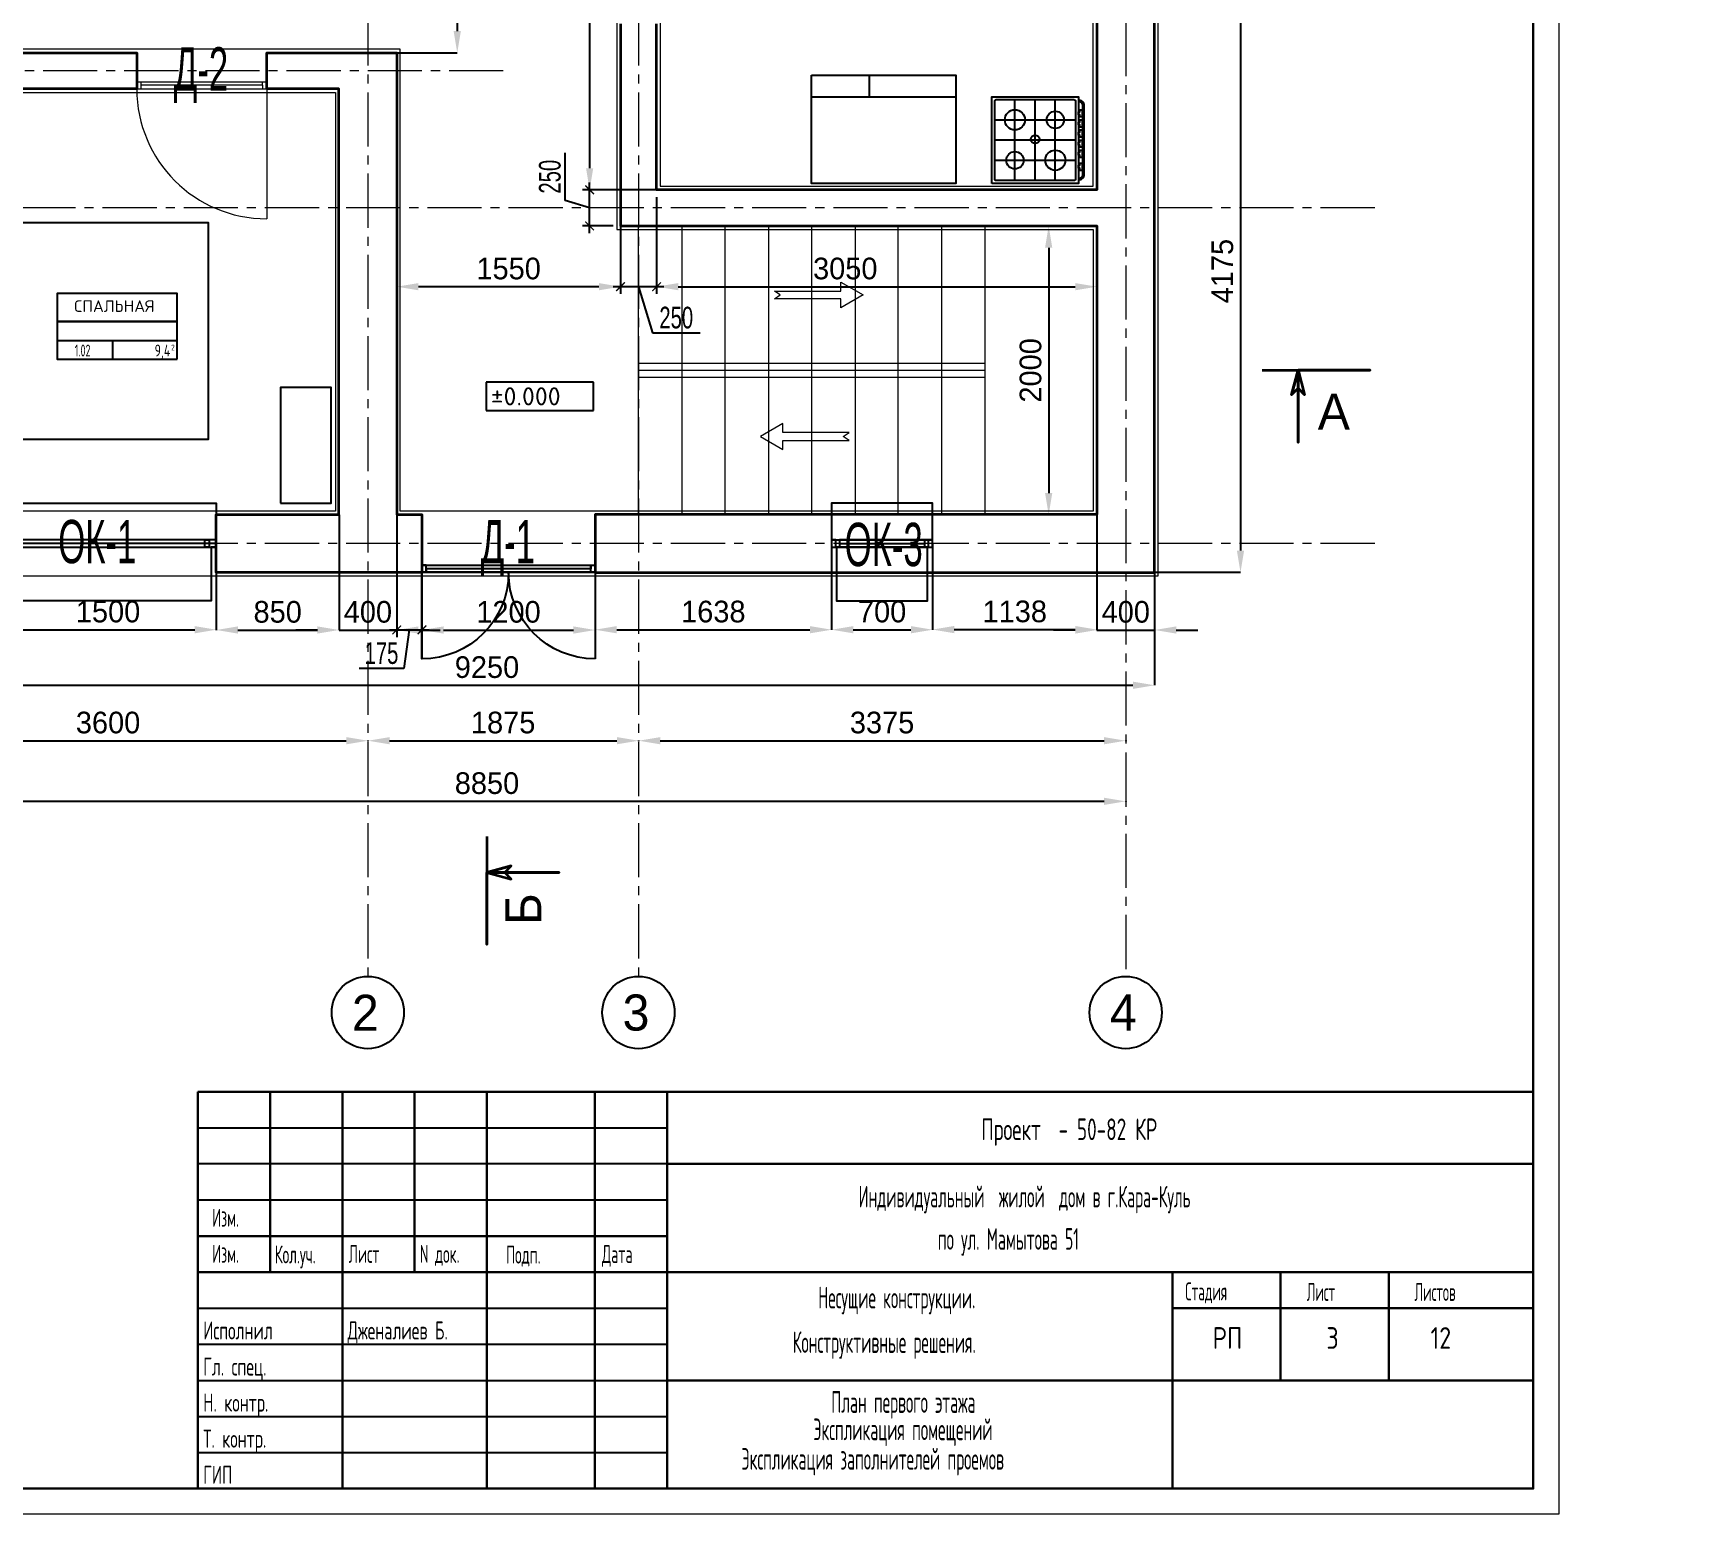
# Model space of a CAD drawing. Header units: millimetres. Extents: x 306212 to 393045, y -154783 to -111932.
# Drawn here: x 352863 to 364267, y -132283 to -122020 of the extents above; entities that cross this region are included whole.
import ezdxf
from ezdxf.enums import TextEntityAlignment as Align

# ---------------------------------------------------------------- set-up
doc = ezdxf.new("R2010")
doc.units = ezdxf.units.MM
doc.linetypes.add('CENTER2', pattern=[1.125, 0.75, -0.125, 0.125, -0.125])
for name, color, linetype in [('0 duvar', 2, 'Continuous'), ('AHSAP KAPI', 152, 'Continuous'), ('AKS', 252, 'CENTER2'), ('ANTET', 7, 'Continuous'), ('DENIZLIK', 174, 'Continuous'), ('room_no', 7, 'Continuous'), ('tefris', 8, 'Continuous')]:
    doc.layers.add(name, color=color, linetype=linetype)
for name, color, linetype, lineweight in [('ahsap', 222, 'Continuous', 13), ('OLCU', 7, 'Continuous', 13), ('Pencere No', 7, 'Continuous', 13)]:
    doc.layers.add(name, color=color, linetype=linetype, lineweight=lineweight)
doc.styles.add('1', font='ARIALN.TTF', dxfattribs={"width": 0.7})
doc.styles.add('CYRILLIC', font='cyriltlc.shx')
doc.styles.add('GOST 2.304', font='CS_Gost2304.shx')
doc.styles.add('ROMANS', font='romans', dxfattribs={"width": 0.75})
doc.styles.add('SPDS', font='SPDS.shx')
doc.styles.add('TR', font='tsimplex.shx', dxfattribs={"width": 0.7})
doc.styles.add('YAZI', font='romans.shx')
doc.dimstyles.new('ISO-25', dxfattribs={"dimtxt": 100, "dimasz": 2.5, "dimexe": 1.25, "dimexo": 0.625, "dimtad": 1, "dimdec": 0, "dimtxsty": 'Standard', "dimcen": 2.5, "dimadec": 0, "dimazin": 0, "dimtfac": 1, "dimtdec": 0, "dimtmove": 0, "dimatfit": 3, "dimfxl": 0, "dimarcsym": 0})
doc.dimstyles.get("Standard").update_dxf_attribs({"dimtxt": 125, "dimasz": 60, "dimexe": 50, "dimexo": 50, "dimgap": 30, "dimtad": 1, "dimdec": 0, "dimzin": 0, "dimdsep": 46, "dimtxsty": 'TR', "dimblk": 'ARCHTICK', "dimcen": 90, "dimdle": 50, "dimclrt": 256, "dimadec": 0, "dimazin": 0, "dimtfac": 1, "dimtdec": 0, "dimtofl": 0, "dimtmove": 1, "dimatfit": 3, "dimldrblk": 'ARCHTICK', "dimfxl": 0, "dimtolj": 1, "dimtzin": 0, "dimarcsym": 0})

# ---------------------------------------------------------------- blocks, each defined once
blk = doc.blocks.new('*D500')
at = {"layer": 'ahsap', "color": 0, "lineweight": -2}
for p, q in [((351584, -126922), (351584, -126926)), ((351734, -126924), (355034, -126924)), ((355184, -126922), (355184, -126926))]:
    blk.add_line(p, q, dxfattribs=at)
at = {"layer": 'ahsap', "color": 0}
for points in [[(351734, -126899), (351734, -126949), (351584, -126924)], [(355034, -126899), (355034, -126949), (355184, -126924)]]:
    blk.add_solid(points, dxfattribs=at)
at = {"layer": 'DEFPOINTS', "color": 0}
for p in [(351584, -125782), (355184, -125782), (355184, -126924)]:
    blk.add_point(p, dxfattribs=at)
at = {"layer": 'ahsap', "color": 0, "insert": (353384, -126799), "char_height": 150, "attachment_point": 5}
blk.add_mtext('3600', dxfattribs=at)
blk = doc.blocks.new('*D501')
at = {"layer": 'ahsap', "color": 0, "lineweight": -2}
for p, q in [((355184, -126922), (355184, -126926)), ((355334, -126924), (356909, -126924)), ((357059, -126922), (357059, -126926))]:
    blk.add_line(p, q, dxfattribs=at)
at = {"layer": 'ahsap', "color": 0}
for points in [[(355334, -126899), (355334, -126949), (355184, -126924)], [(356909, -126899), (356909, -126949), (357059, -126924)]]:
    blk.add_solid(points, dxfattribs=at)
at = {"layer": 'DEFPOINTS', "color": 0}
for p in [(355184, -125782), (357059, -125782), (357059, -126924)]:
    blk.add_point(p, dxfattribs=at)
at = {"layer": 'ahsap', "color": 0, "insert": (356121, -126799), "char_height": 150, "attachment_point": 5}
blk.add_mtext('1875', dxfattribs=at)
blk = doc.blocks.new('*D502')
at = {"layer": 'ahsap', "color": 0, "lineweight": -2}
for p, q in [((357059, -126922), (357059, -126926)), ((357209, -126924), (360284, -126924)), ((360434, -126922), (360434, -126926))]:
    blk.add_line(p, q, dxfattribs=at)
at = {"layer": 'ahsap', "color": 0}
for points in [[(357209, -126899), (357209, -126949), (357059, -126924)], [(360284, -126899), (360284, -126949), (360434, -126924)]]:
    blk.add_solid(points, dxfattribs=at)
at = {"layer": 'DEFPOINTS', "color": 0}
for p in [(357059, -125782), (360434, -125782), (360434, -126924)]:
    blk.add_point(p, dxfattribs=at)
at = {"layer": 'ahsap', "color": 0, "insert": (358746, -126799), "char_height": 150, "attachment_point": 5}
blk.add_mtext('3375', dxfattribs=at)
blk = doc.blocks.new('*D503')
at = {"layer": 'ahsap', "color": 0, "lineweight": -2}
for p, q in [((355384, -120857), (355803, -120857)), ((355803, -121007), (355803, -122007)), ((355384, -122157), (355803, -122157))]:
    blk.add_line(p, q, dxfattribs=at)
at = {"layer": 'ahsap', "color": 0}
for points in [[(355778, -121007), (355828, -121007), (355803, -120857)], [(355778, -122007), (355828, -122007), (355803, -122157)]]:
    blk.add_solid(points, dxfattribs=at)
at = {"layer": 'DEFPOINTS', "color": 0}
for p in [(355384, -120857), (355384, -122157), (355803, -122157)]:
    blk.add_point(p, dxfattribs=at)
at = {"layer": 'ahsap', "color": 0, "insert": (355678, -121507), "char_height": 150, "attachment_point": 5, "rotation": 90}
blk.add_mtext('1300', dxfattribs=at)
blk = doc.blocks.new('*D520')
at = {"layer": 'ahsap', "color": 0, "lineweight": -2}
for p, q in [((354984, -125358), (354984, -126157)), ((355384, -125358), (355384, -126157)), ((354834, -126157), (354684, -126157)), ((354984, -126157), (355384, -126157)), ((355534, -126157), (355684, -126157))]:
    blk.add_line(p, q, dxfattribs=at)
at = {"layer": 'ahsap', "color": 0}
for points in [[(354834, -126132), (354834, -126182), (354984, -126157)], [(355534, -126132), (355534, -126182), (355384, -126157)]]:
    blk.add_solid(points, dxfattribs=at)
at = {"layer": 'DEFPOINTS', "color": 0}
for p in [(354984, -125357), (355384, -125357), (355384, -126157)]:
    blk.add_point(p, dxfattribs=at)
at = {"layer": 'ahsap', "color": 0, "insert": (355184, -126032), "char_height": 150, "attachment_point": 5}
blk.add_mtext('400', dxfattribs=at)
blk = doc.blocks.new('_ArchTick')
at = {"color": 0, "linetype": 'ByBlock', "const_width": 0.15}
blk.add_lwpolyline([(-0.5, -0.5), (0.5, 0.5)], dxfattribs=at)
blk = doc.blocks.new('*D521')
at = {"layer": 'DEFPOINTS', "color": 0}
for p in [(355384, -125357), (355558, -125357), (355558, -126156)]:
    blk.add_point(p, dxfattribs=at)
at = {"layer": 'OLCU', "color": 0, "lineweight": -2}
for p, q in [((355384, -125407), (355384, -126206)), ((355558, -125407), (355558, -126206)), ((355334, -126156), (355608, -126156)), ((355471, -126156), (355433, -126423)), ((355433, -126423), (355123, -126423))]:
    blk.add_line(p, q, dxfattribs=at)
at = {"layer": 'OLCU', "color": 0, "lineweight": -2, "xscale": 60, "yscale": 60, "zscale": 60, "rotation": 180}
blk.add_blockref('_ArchTick', (355384, -126156), dxfattribs=at)
at = {"layer": 'OLCU', "color": 0, "lineweight": -2, "xscale": 60, "yscale": 60, "zscale": 60}
blk.add_blockref('_ArchTick', (355558, -126156), dxfattribs=at)
at = {"layer": 'OLCU', "insert": (355278, -126318), "char_height": 150, "attachment_point": 5, "style": 'TR'}
blk.add_mtext('\\A1;175', dxfattribs=at)
blk = doc.blocks.new('*D522')
at = {"layer": 'ahsap', "color": 0, "lineweight": -2}
for p, q in [((360234, -125358), (360234, -126158)), ((360634, -125758), (360634, -126158)), ((360084, -126157), (359934, -126157)), ((360234, -126157), (360634, -126157)), ((360784, -126157), (360934, -126157))]:
    blk.add_line(p, q, dxfattribs=at)
at = {"layer": 'ahsap', "color": 0}
for points in [[(360084, -126132), (360084, -126182), (360234, -126157)], [(360784, -126132), (360784, -126182), (360634, -126157)]]:
    blk.add_solid(points, dxfattribs=at)
at = {"layer": 'DEFPOINTS', "color": 0}
for p in [(360234, -125357), (360634, -125757), (360634, -126157)]:
    blk.add_point(p, dxfattribs=at)
at = {"layer": 'ahsap', "color": 0, "insert": (360434, -126032), "char_height": 150, "attachment_point": 5}
blk.add_mtext('400', dxfattribs=at)
blk = doc.blocks.new('*D497')
at = {"layer": 'ahsap', "color": 0, "lineweight": -2}
for p, q in [((351384, -125759), (351384, -126540)), ((360634, -125758), (360634, -126540)), ((351534, -126540), (360484, -126540))]:
    blk.add_line(p, q, dxfattribs=at)
at = {"layer": 'ahsap', "color": 0}
for points in [[(351534, -126515), (351534, -126565), (351384, -126540)], [(360484, -126515), (360484, -126565), (360634, -126540)]]:
    blk.add_solid(points, dxfattribs=at)
at = {"layer": 'DEFPOINTS', "color": 0}
for p in [(351384, -125758), (360634, -125757), (360634, -126540)]:
    blk.add_point(p, dxfattribs=at)
at = {"layer": 'ahsap', "color": 0, "insert": (356009, -126415), "char_height": 150, "attachment_point": 5}
blk.add_mtext('9250', dxfattribs=at)
blk = doc.blocks.new('*D523')
at = {"layer": 'ahsap', "color": 0, "lineweight": -2}
for p, q in [((355384, -123383), (355384, -123778)), ((356934, -123358), (356934, -123778)), ((356784, -123778), (355534, -123778))]:
    blk.add_line(p, q, dxfattribs=at)
at = {"layer": 'ahsap', "color": 0}
for points in [[(355534, -123753), (355534, -123803), (355384, -123778)], [(356784, -123753), (356784, -123803), (356934, -123778)]]:
    blk.add_solid(points, dxfattribs=at)
at = {"layer": 'DEFPOINTS', "color": 0}
for p in [(355384, -123382), (356934, -123357), (355384, -123778)]:
    blk.add_point(p, dxfattribs=at)
at = {"layer": 'ahsap', "color": 0, "insert": (356159, -123653), "char_height": 150, "attachment_point": 5}
blk.add_mtext('1550', dxfattribs=at)
blk = doc.blocks.new('*D524')
at = {"layer": 'ahsap', "color": 0, "lineweight": -2}
for p, q in [((357184, -123383), (357184, -123778)), ((360234, -123358), (360234, -123778)), ((357334, -123778), (360084, -123778))]:
    blk.add_line(p, q, dxfattribs=at)
at = {"layer": 'ahsap', "color": 0}
for points in [[(357334, -123753), (357334, -123803), (357184, -123778)], [(360084, -123753), (360084, -123803), (360234, -123778)]]:
    blk.add_solid(points, dxfattribs=at)
at = {"layer": 'DEFPOINTS', "color": 0}
for p in [(357184, -123382), (360234, -123357), (360234, -123778)]:
    blk.add_point(p, dxfattribs=at)
at = {"layer": 'ahsap', "color": 0, "insert": (358491, -123653), "char_height": 150, "attachment_point": 5}
blk.add_mtext('3050', dxfattribs=at)
blk = doc.blocks.new('*D527')
at = {"layer": 'DEFPOINTS', "color": 0}
for p in [(357184, -123107), (356934, -123358), (356934, -123778)]:
    blk.add_point(p, dxfattribs=at)
at = {"layer": 'OLCU', "color": 0, "lineweight": -2}
for p, q in [((357184, -123157), (357184, -123828)), ((356934, -123408), (356934, -123828)), ((357234, -123778), (356884, -123778)), ((357059, -123778), (357155, -124098)), ((357155, -124098), (357485, -124098))]:
    blk.add_line(p, q, dxfattribs=at)
at = {"layer": 'OLCU', "color": 0, "lineweight": -2, "xscale": 60, "yscale": 60, "zscale": 60, "rotation": 180}
blk.add_blockref('_ArchTick', (356934, -123778), dxfattribs=at)
at = {"layer": 'OLCU', "color": 0, "lineweight": -2, "xscale": 60, "yscale": 60, "zscale": 60}
blk.add_blockref('_ArchTick', (357184, -123778), dxfattribs=at)
at = {"layer": 'OLCU', "insert": (357320, -123993), "char_height": 150, "attachment_point": 5, "style": 'TR'}
blk.add_mtext('\\A1;250', dxfattribs=at)
blk = doc.blocks.new('*D499')
at = {"layer": 'ahsap', "color": 0, "lineweight": -2}
for p, q in [((351584, -127342), (351584, -127346)), ((351734, -127344), (360284, -127344)), ((360434, -127342), (360434, -127346))]:
    blk.add_line(p, q, dxfattribs=at)
at = {"layer": 'ahsap', "color": 0}
for points in [[(351734, -127319), (351734, -127369), (351584, -127344)], [(360284, -127319), (360284, -127369), (360434, -127344)]]:
    blk.add_solid(points, dxfattribs=at)
at = {"layer": 'DEFPOINTS', "color": 0}
for p in [(351584, -126926), (360434, -126922), (360434, -127344)]:
    blk.add_point(p, dxfattribs=at)
at = {"layer": 'ahsap', "color": 0, "insert": (356009, -127219), "char_height": 150, "attachment_point": 5}
blk.add_mtext('8850', dxfattribs=at)
blk = doc.blocks.new('Дверь 900')
at = {"layer": 'AHSAP KAPI', "lineweight": 5}
for p, q in [((355709, -118407), (355709, -117507)), ((356609, -118407), (355709, -118407)), ((356609, -118457), (355709, -118457)), ((355739, -118432), (355739, -118407)), ((355739, -118432), (356579, -118432)), ((355739, -118432), (355739, -118457)), ((356579, -118407), (356579, -118457))]:
    blk.add_line(p, q, dxfattribs=at)
for points in [[(355709, -118457), (355709, -118407)], [(356609, -118457), (356609, -118407)]]:
    blk.add_lwpolyline(points, dxfattribs=at)
blk.add_arc((355709, -118407), 900, 0, 90, dxfattribs=at)
blk = doc.blocks.new('Дверь 1200')
blk.add_line((383631, -106585), (383631, -106535))
at = {"layer": 'AHSAP KAPI'}
blk.add_lwpolyline([(382431, -106560), (382431, -106535), (382461, -106535), (382461, -106585), (382431, -106585), (382431, -106560), (382431, -106585), (382461, -106585), (383601, -106585), (383631, -106585), (383631, -106535), (383601, -106535), (383601, -106585), (383601, -106560), (382461, -106560), (382461, -106535), (383601, -106535), (382431, -106535), (382461, -106535), (382431, -106535), (382431, -105935), (382431, -106535), (383631, -106535), (383631, -105935)], dxfattribs=at)
for centre, start, end in [((382431, -106535), 360, 90), ((383631, -106535), 90.0426, 180)]:
    blk.add_arc(centre, 600, start, end, dxfattribs=at)
blk = doc.blocks.new('FIRIN')
for p, q in [((-14, 28), (-14, -28)), ((0, -28), (0, 28)), ((14, 28), (14, -28)), ((-28, 14), (28, 14)), ((-28, 0), (28, 0)), ((-28, -14), (28, -14))]:
    blk.add_line(p, q)
for points in [[(-30, 30), (30, 30), (30, -30), (-30, -30)], [(-19.5, -30), (-17.5, -30), (-17.5, -31), (-16, -31), (-16, -32.5), (-21, -32.5), (-21, -31), (-19.5, -31)], [(-10.5, -30), (-8.5, -30), (-8.5, -31), (-7, -31), (-7, -32.5), (-12, -32.5), (-12, -31), (-10.5, -31)], [(-3.5, -30), (-1.5, -30), (-1.5, -31), (0, -31), (0, -32.5), (-5, -32.5), (-5, -31), (-3.5, -31)], [(3.5, -30), (5.5, -30), (5.5, -31), (7, -31), (7, -32.5), (2, -32.5), (2, -31), (3.5, -31)], [(10.5, -30), (12.5, -30), (12.5, -31), (14, -31), (14, -32.5), (9, -32.5), (9, -31), (10.5, -31)], [(17.5, -30), (19.5, -30), (19.5, -31), (21, -31), (21, -32.5), (16, -32.5), (16, -31), (17.5, -31)]]:
    blk.add_lwpolyline(points, close=True)
blk.add_lwpolyline([(-27, 28), (27, 28, -0.414214), (28, 27), (28, -27, -0.414214), (27, -28), (-27, -28, -0.414214), (-28, -27), (-28, 27, -0.414214)], format="xyb", close=True)
for points in [[(-27.5, -30), (-27.5, -30.5, 0.414214), (-24, -34), (24, -34, 0.414214), (27.5, -30.5), (27.5, -30)], [(-26.5, -30), (-26.5, -30.5, 0.414214), (-24, -33), (24, -33, 0.414214), (26.5, -30.5), (26.5, -30)]]:
    blk.add_lwpolyline(points, format="xyb")
for centre, radius in [((-14, 14), 6), ((14, 14), 7), ((0.5, 0), 3), ((-14, -14), 7), ((14, -14), 6)]:
    blk.add_circle(centre, radius)
blk = doc.blocks.new('roomno')
for p, q in [((1101, 344), (0, 344)), ((0, 344), (1101, 344)), ((1101, 166), (0, 166)), ((511, 0), (511, 166))]:
    blk.add_line(p, q)
blk.add_lwpolyline([(1101, 0), (1101, 602), (0, 602), (0, 0)], close=True)
at = {"style": 'CYRILLIC'}
for p in [(536, 499), (536, 374)]:
    blk.add_attdef('KOMNATA', text='', height=79.8, dxfattribs=at).set_placement(p, align=Align.CENTER)
at = {"style": 'ROMANS'}
for tag, width, p in [('LOBBY', 0.7, (533, 200)), ('001', 0.6, (233, 25))]:
    blk.add_attdef(tag, text='', height=108, dxfattribs=dict(at, width=width)).set_placement(p, align=Align.CENTER)
at = {"style": 'ROMANS', "width": 0.7}
blk.add_attdef('M', text='', height=108, dxfattribs=at).set_placement((1038, 25), align=Align.RIGHT)
blk.add_attdef('2', (1046, 79), '', height=53.9, dxfattribs=at)
blk = doc.blocks.new('*D553')
at = {"layer": 'ahsap', "color": 0, "lineweight": -2}
for p, q in [((357183, -118557), (356720, -118557)), ((356720, -118707), (356720, -122957)), ((357183, -123107), (356720, -123107))]:
    blk.add_line(p, q, dxfattribs=at)
at = {"layer": 'ahsap', "color": 0}
for points in [[(356695, -118707), (356745, -118707), (356720, -118557)], [(356695, -122957), (356745, -122957), (356720, -123107)]]:
    blk.add_solid(points, dxfattribs=at)
at = {"layer": 'DEFPOINTS', "color": 0}
for p in [(357184, -118557), (356720, -123107), (357184, -123107)]:
    blk.add_point(p, dxfattribs=at)
at = {"layer": 'ahsap', "color": 0, "insert": (356595, -120832), "char_height": 150, "attachment_point": 5, "rotation": 90}
blk.add_mtext('4550', dxfattribs=at)
blk = doc.blocks.new('*D564')
at = {"layer": 'ahsap', "color": 0, "lineweight": -2}
for p, q in [((360634, -121582), (361229, -121582)), ((361229, -121732), (361229, -125607)), ((360634, -125757), (361229, -125757))]:
    blk.add_line(p, q, dxfattribs=at)
at = {"layer": 'ahsap', "color": 0}
for points in [[(361204, -121732), (361254, -121732), (361229, -121582)], [(361204, -125607), (361254, -125607), (361229, -125757)]]:
    blk.add_solid(points, dxfattribs=at)
at = {"layer": 'DEFPOINTS', "color": 0}
for p in [(360634, -121582), (360634, -125757), (361229, -125757)]:
    blk.add_point(p, dxfattribs=at)
at = {"layer": 'ahsap', "color": 0, "insert": (361104, -123670), "char_height": 150, "attachment_point": 5, "rotation": 90}
blk.add_mtext('4175', dxfattribs=at)
blk = doc.blocks.new('*D565')
at = {"layer": 'DEFPOINTS', "color": 0}
for p in [(356720, -123107), (357184, -123107), (356934, -123357)]:
    blk.add_point(p, dxfattribs=at)
at = {"layer": 'OLCU', "color": 0, "lineweight": -2}
for p, q in [((356550, -123181), (356550, -122851)), ((357134, -123107), (356670, -123107)), ((356720, -123407), (356720, -123057)), ((356720, -123232), (356550, -123181)), ((356884, -123357), (356670, -123357))]:
    blk.add_line(p, q, dxfattribs=at)
at = {"layer": 'OLCU', "color": 0, "lineweight": -2, "xscale": 60, "yscale": 60, "zscale": 60}
for p, rotation in [((356720, -123107), 90), ((356720, -123357), 270)]:
    blk.add_blockref('_ArchTick', p, dxfattribs=dict(at, rotation=rotation))
at = {"layer": 'OLCU', "insert": (356445, -123016), "char_height": 150, "attachment_point": 5, "rotation": 90, "style": 'TR'}
blk.add_mtext('\\A1;250', dxfattribs=at)
blk = doc.blocks.new('*D566')
at = {"layer": 'ahsap', "color": 0, "lineweight": -2}
for p, q in [((360233, -123358), (359900, -123358)), ((359900, -123508), (359900, -125208)), ((360233, -125358), (359900, -125358))]:
    blk.add_line(p, q, dxfattribs=at)
at = {"layer": 'ahsap', "color": 0}
for points in [[(359875, -123508), (359925, -123508), (359900, -123358)], [(359875, -125208), (359925, -125208), (359900, -125358)]]:
    blk.add_solid(points, dxfattribs=at)
at = {"layer": 'DEFPOINTS', "color": 0}
for p in [(360234, -123358), (359900, -125358), (360234, -125358)]:
    blk.add_point(p, dxfattribs=at)
at = {"layer": 'ahsap', "color": 0, "insert": (359775, -124358), "char_height": 150, "attachment_point": 5, "rotation": 90}
blk.add_mtext('2000', dxfattribs=at)
blk = doc.blocks.new('*D570')
at = {"layer": 'ahsap', "color": 0, "lineweight": -2}
for p, q in [((352634, -125758), (352634, -126156)), ((354134, -125758), (354134, -126156)), ((352784, -126155), (353984, -126155))]:
    blk.add_line(p, q, dxfattribs=at)
at = {"layer": 'ahsap', "color": 0}
for points in [[(352784, -126130), (352784, -126180), (352634, -126155)], [(353984, -126130), (353984, -126180), (354134, -126155)]]:
    blk.add_solid(points, dxfattribs=at)
at = {"layer": 'DEFPOINTS', "color": 0}
for p in [(352634, -125757), (354134, -125757), (354134, -126155)]:
    blk.add_point(p, dxfattribs=at)
at = {"layer": 'ahsap', "color": 0, "insert": (353384, -126030), "char_height": 150, "attachment_point": 5}
blk.add_mtext('1500', dxfattribs=at)
blk = doc.blocks.new('*D571')
at = {"layer": 'ahsap', "color": 0, "lineweight": -2}
for p, q in [((354134, -125758), (354134, -126157)), ((354984, -125758), (354984, -126157)), ((354284, -126157), (354834, -126157))]:
    blk.add_line(p, q, dxfattribs=at)
at = {"layer": 'ahsap', "color": 0}
for points in [[(354284, -126132), (354284, -126182), (354134, -126157)], [(354834, -126132), (354834, -126182), (354984, -126157)]]:
    blk.add_solid(points, dxfattribs=at)
at = {"layer": 'DEFPOINTS', "color": 0}
for p in [(354134, -125757), (354984, -125757), (354984, -126157)]:
    blk.add_point(p, dxfattribs=at)
at = {"layer": 'ahsap', "color": 0, "insert": (354559, -126032), "char_height": 150, "attachment_point": 5}
blk.add_mtext('850', dxfattribs=at)
blk = doc.blocks.new('*D572')
at = {"layer": 'ahsap', "color": 0, "lineweight": -2}
for p, q in [((355558, -125758), (355558, -126157)), ((356758, -125758), (356758, -126157)), ((355708, -126157), (356608, -126157))]:
    blk.add_line(p, q, dxfattribs=at)
at = {"layer": 'ahsap', "color": 0}
for points in [[(355708, -126132), (355708, -126182), (355558, -126157)], [(356608, -126132), (356608, -126182), (356758, -126157)]]:
    blk.add_solid(points, dxfattribs=at)
at = {"layer": 'DEFPOINTS', "color": 0}
for p in [(355558, -125757), (356758, -125757), (356758, -126157)]:
    blk.add_point(p, dxfattribs=at)
at = {"layer": 'ahsap', "color": 0, "insert": (356158, -126032), "char_height": 150, "attachment_point": 5}
blk.add_mtext('1200', dxfattribs=at)
blk = doc.blocks.new('*D573')
at = {"layer": 'ahsap', "color": 0, "lineweight": -2}
for p, q in [((356758, -125758), (356758, -126155)), ((358396, -125758), (358396, -126155)), ((356908, -126155), (358246, -126155))]:
    blk.add_line(p, q, dxfattribs=at)
at = {"layer": 'ahsap', "color": 0}
for points in [[(356908, -126130), (356908, -126180), (356758, -126155)], [(358246, -126130), (358246, -126180), (358396, -126155)]]:
    blk.add_solid(points, dxfattribs=at)
at = {"layer": 'DEFPOINTS', "color": 0}
for p in [(356758, -125757), (358396, -125757), (358396, -126155)]:
    blk.add_point(p, dxfattribs=at)
at = {"layer": 'ahsap', "color": 0, "insert": (357577, -126030), "char_height": 150, "attachment_point": 5}
blk.add_mtext('1638', dxfattribs=at)
blk = doc.blocks.new('*D574')
at = {"layer": 'ahsap', "color": 0, "lineweight": -2}
for p, q in [((358396, -125558), (358396, -126155)), ((359096, -125558), (359096, -126155)), ((358546, -126155), (358946, -126155))]:
    blk.add_line(p, q, dxfattribs=at)
at = {"layer": 'ahsap', "color": 0}
for points in [[(358546, -126130), (358546, -126180), (358396, -126155)], [(358946, -126130), (358946, -126180), (359096, -126155)]]:
    blk.add_solid(points, dxfattribs=at)
at = {"layer": 'DEFPOINTS', "color": 0}
for p in [(358396, -125557), (359096, -125557), (359096, -126155)]:
    blk.add_point(p, dxfattribs=at)
at = {"layer": 'ahsap', "color": 0, "insert": (358746, -126030), "char_height": 150, "attachment_point": 5}
blk.add_mtext('700', dxfattribs=at)
blk = doc.blocks.new('*D575')
at = {"layer": 'ahsap', "color": 0, "lineweight": -2}
for p, q in [((359096, -125558), (359096, -126154)), ((360234, -125558), (360234, -126154)), ((359246, -126154), (360084, -126154))]:
    blk.add_line(p, q, dxfattribs=at)
at = {"layer": 'ahsap', "color": 0}
for points in [[(359246, -126129), (359246, -126179), (359096, -126154)], [(360084, -126129), (360084, -126179), (360234, -126154)]]:
    blk.add_solid(points, dxfattribs=at)
at = {"layer": 'DEFPOINTS', "color": 0}
for p in [(359096, -125557), (360234, -125557), (360234, -126154)]:
    blk.add_point(p, dxfattribs=at)
at = {"layer": 'ahsap', "color": 0, "insert": (359665, -126029), "char_height": 150, "attachment_point": 5}
blk.add_mtext('1138', dxfattribs=at)
blk = doc.blocks.new('*D633')
at = {"layer": 'ahsap', "color": 0, "lineweight": -2}
for p, q in [((377914, -114007), (377917, -114007)), ((377916, -125407), (377916, -114157)), ((377918, -125557), (377915, -125557))]:
    blk.add_line(p, q, dxfattribs=at)
at = {"layer": 'ahsap', "color": 0}
for points in [[(377891, -114157), (377941, -114157), (377916, -114007)], [(377891, -125407), (377941, -125407), (377916, -125557)]]:
    blk.add_solid(points, dxfattribs=at)
at = {"layer": 'DEFPOINTS', "color": 0}
for p in [(348797, -114007), (377916, -114007), (378409, -125557)]:
    blk.add_point(p, dxfattribs=at)
at = {"layer": 'ahsap', "color": 0, "insert": (377791, -119782), "char_height": 150, "attachment_point": 5, "rotation": 90}
blk.add_mtext('11550', dxfattribs=at)

msp = doc.modelspace()

# ---------------------------------------------------------------- linework, layer by layer
at = {"layer": '0 duvar', "color": 7, "lineweight": 30, "ltscale": 0.071429}
for p, q in [((354007, -129356), (363257, -129356)), ((354007, -132106), (354007, -129356)), ((354507, -129356), (354507, -130606)), ((355007, -129356), (355007, -132106)), ((355507, -129356), (355507, -130606)), ((356007, -129356), (356007, -132106)), ((356757, -129356), (356757, -132106)), ((357257, -132106), (357257, -129356.5)), ((363257, -132106), (363257, -129356)), ((357257, -129856), (363257, -129856)), ((354007, -130356), (357257, -130356)), ((357257, -130606), (354007, -130606)), ((357257, -130606), (363257, -130606)), ((360757, -132106), (360757, -130606)), ((360757, -130606), (360757, -132106)), ((361507, -130606), (361507, -131356)), ((362257, -130606), (362257, -131356)), ((360757, -130856), (363257, -130856)), ((357257, -131356), (363257, -131356)), ((354007, -132106), (363257, -132106))]:
    msp.add_line(p, q, dxfattribs=at)
at = {"layer": '0 duvar', "color": 1, "ltscale": 0.071429}
for p, q in [((354007, -129606), (357257, -129606)), ((357257, -129856), (354007, -129856)), ((354007, -130106), (357257, -130106)), ((354007, -130856), (357257, -130856)), ((354007, -131106), (357257, -131106)), ((354007, -131356), (357257, -131356)), ((354007, -131606), (357257, -131606)), ((354007, -131856), (357257, -131856))]:
    msp.add_line(p, q, dxfattribs=at)
at = {"layer": '0 duvar', "color": 7, "lineweight": 60, "ltscale": 0.071429}
msp.add_line((357257, -129856), (357257, -129856), dxfattribs=at)
at = {"layer": '0 duvar', "color": 7, "lineweight": 30, "ltscale": 0.071429}
msp.add_lwpolyline([(336529.7, -112108.8), (363257, -112108.8), (363257, -132106), (336529.7, -132106)], close=True, dxfattribs=at)
at = {"layer": 'ahsap', "color": 3, "lineweight": 0}
for points in [[(351358.5, -125557.4), (351358.5, -125557.4), (351358.5, -125782.4), (351808.5, -125782.4), (360208.5, -125782.4), (360658.5, -125782.4), (360658.5, -125332.4), (360658.5, -114232.4), (360658.5, -113782.4), (351358.5, -113782.4), (351358.5, -125557.4)], [(360208.5, -118582.4), (360208.5, -118582.4), (357208.5, -118582.4), (357208.5, -123082.4), (360208.5, -123082.4), (360208.5, -118582.4)], [(354958.5, -122432.4), (354958.5, -125332.4), (351808.5, -125332.4), (351808.5, -122432.4), (354958.5, -122432.4)]]:
    msp.add_lwpolyline(points, dxfattribs=at)
msp.add_lwpolyline([(356908.5, -118582.4), (356908.5, -123382.4), (360208.5, -123382.4), (360208.5, -125332.4), (360208.5, -125332.4), (355408.5, -125332.4), (355408.5, -122132.4), (351808.5, -122132.4), (351808.5, -120882.4), (355408.5, -120882.4), (355408.5, -118582.4)], close=True, dxfattribs=at)
at = {"layer": 'ahsap', "color": 26, "lineweight": 35}
for points in [[(356933.5, -121957.4), (356933.5, -123232.4), (356933.5, -123357.4), (360233.5, -123357.4), (360233.5, -125332.4), (360233.5, -125357.4), (357058.5, -125357.4), (356758.3, -125357.4), (356758.3, -125757.4), (357058.5, -125757.4), (360633.5, -125757.4), (360633.5, -125557.4), (360633.5, -121582.4), (360233.5, -121582.4), (360233.5, -123107.4), (360208.5, -123107.4), (357183.5, -123107.4), (357183.5, -123082.4), (357183.5, -121957.4)], [(354483.5, -122407.4), (354483.5, -122157.4), (355383.5, -122157.4), (355383.5, -125332.4), (355383.5, -125357.4), (355558.3, -125357.4), (355558.3, -125757.4), (354133.5, -125757.4), (354133.5, -125357.4), (354983.5, -125357.4), (354983.5, -122407.4), (354483.5, -122407.4)]]:
    msp.add_lwpolyline(points, dxfattribs=at)
msp.add_lwpolyline([(351783.5, -122407.4), (351783.5, -125357.4), (352633.5, -125357.4), (352633.5, -125557.4), (352633.5, -125757.4), (351383.5, -125757.4), (351383.5, -125557.4), (351383.5, -122007.4), (351783.5, -122007.4), (351783.5, -122157.4), (353583.5, -122157.4), (353583.5, -122407.4)], close=True, dxfattribs=at)
at = {"layer": 'ahsap'}
for points in [[(360233.5, -123357.4), (359458.5, -123357.4), (359458.5, -125357.4), (360232.9, -125358), (360233.5, -123358), (359458.5, -123357.4), (359158.5, -123357.4), (359158.5, -125357.4), (358858.5, -125357.4), (358858.5, -123357.4), (358558.5, -123357.4), (358558.5, -125357.4), (358258.5, -125357.4), (358258.5, -123357.4), (357958.5, -123357.4), (357958.5, -125357.4), (357658.5, -125357.4), (357658.5, -123357.4), (357358.5, -123357.4), (357358.5, -125357.4), (357058.5, -125357.4), (357058.5, -123357.4), (359458.5, -123357.4), (359458.5, -125357.4), (357058.5, -125357.4), (357058.5, -124357.4), (359458.5, -124357.4), (359458.5, -124407.4), (357058.5, -124407.4), (357058.5, -124307.4), (359458.5, -124307.4), (359458.5, -124357.4)], [(358040.3, -123835.6), (357999.7, -123808.9), (358459.5, -123808.9), (358459.5, -123746.3), (358614.2, -123835.6), (358459.5, -123924.9), (358459.5, -123862.3), (357999.7, -123862.3), (358040.3, -123835.6)], [(358476.8, -124816.2), (358517.4, -124789.5), (358057.5, -124789.5), (358057.5, -124726.9), (357902.9, -124816.2), (358057.5, -124905.4), (358057.5, -124842.9), (358517.4, -124842.9), (358476.8, -124816.2)]]:
    msp.add_lwpolyline(points, dxfattribs=at)
at = {"layer": 'ahsap', "color": 1, "lineweight": 35}
for points in [[(361377.9, -124357.4), (362127.9, -124357.4), (361627.9, -124357.4), (361627.9, -124357.4), (361627.9, -124857.4), (361627.9, -124357.4), (361582.6, -124526.4), (361627.9, -124357.4), (361673.2, -124526.4), (361627.9, -124481.1), (361582.6, -124526.4)], [(356008.5, -127587), (356008.5, -128337), (356008.5, -127837), (356008.5, -127837), (356508.5, -127837), (356008.5, -127837), (356177.6, -127791.7), (356008.5, -127837), (356177.6, -127882.3), (356132.3, -127837), (356177.6, -127791.7)]]:
    msp.add_lwpolyline(points, dxfattribs=at)
at = {"layer": 'AHSAP KAPI'}
for points in [[(352633.5, -125277.4), (354133.5, -125277.4), (354133.5, -125557.4), (354133.5, -125582.4), (354098.5, -125582.4), (354098.6, -125955.6), (352668.5, -125955.6)], [(354133.5, -125557.4), (354133.5, -125532.4), (352633.5, -125532.4)], [(352683.5, -125582.4), (354053.5, -125582.4), (354053.5, -125532.4), (354083.5, -125532.4), (354083.5, -125582.4), (354053.5, -125582.4), (354133.5, -125582.4), (354133.5, -125557.4), (352633.5, -125557.4)], [(358396, -125532.4), (358426, -125532.4), (358451, -125532.4), (358451, -125582.4), (358426, -125582.4), (358426, -125532.4), (358396, -125532.4), (358396, -125582.4), (358451, -125582.4), (359066, -125582.4), (359096, -125582.4), (359096, -125532.4), (359066, -125532.4), (359066, -125582.4), (359041, -125582.4), (359041, -125532.4), (359066, -125532.4), (358451, -125532.4), (358451, -125557.4), (359041, -125557.4)]]:
    msp.add_lwpolyline(points, dxfattribs=at)
at = {"layer": 'AKS', "lineweight": 5, "ltscale": 500}
for p, q in [((360433.5, -113506.3), (360433.5, -128557.4)), ((355183.5, -117932.4), (355183.5, -128557.4)), ((357058.5, -117932.4), (357058.5, -128557.4)), ((356121, -122282.4), (347583.5, -122282.4)), ((362158.5, -123232.4), (347583.5, -123232.4)), ((362158.5, -125557.4), (347583.5, -125557.4))]:
    msp.add_line(p, q, dxfattribs=at)
at = {"layer": 'AKS', "color": 2, "linetype": 'Continuous'}
for centre in [(355183.5, -128807.4), (357058.5, -128807.4), (360433.5, -128807.4)]:
    msp.add_circle(centre, 250.5, dxfattribs=at)
at = {"layer": 'DENIZLIK'}
for points in [[(359096, -125532.4), (359096, -125277.4), (358396, -125277.4), (358396, -125532.4), (359096, -125532.4)], [(358431, -125582.4), (358431, -125582.4), (358431, -125955.6), (358758.5, -125955.6), (359061, -125955.6), (359061, -125582.4), (359061, -125582.4), (358431, -125582.4)]]:
    msp.add_lwpolyline(points, dxfattribs=at)
at = {"layer": 'OLCU', "linetype": 'Continuous', "ltscale": 50}
msp.add_lwpolyline([(335822.6, -111932.1), (363433.7, -111932.1), (363433.7, -132282.7), (335822.6, -132282.7)], close=True, dxfattribs=at)
at = {"layer": 'room_no', "extrusion": (0, 1, 0)}
for points, elevation in [([(-356745.8, 0), (-356003.8, 0)], -124440.3), ([(-356003.8, 0), (-356745.8, 0)], -124635.3)]:
    msp.add_lwpolyline(points, dxfattribs=dict(at, elevation=elevation))
at = {"layer": 'room_no', "extrusion": (1, 0, 0)}
for points, elevation in [([(-124440.3, 0), (-124635.3, 0)], 356003.8), ([(-124635.3, 0), (-124440.3, 0)], 356745.8)]:
    msp.add_lwpolyline(points, dxfattribs=dict(at, elevation=elevation))
at = {"layer": 'tefris'}
for p, q in [((358656.1, -122312), (358656.1, -122462)), ((358256.1, -122462), (359256.1, -122462))]:
    msp.add_line(p, q, dxfattribs=at)
msp.add_lwpolyline([(358256.1, -122312), (359256.1, -122312), (359256.1, -123062), (358256.1, -123062)], close=True, dxfattribs=at)
for points in [[(351879.6, -124835.1), (354079.6, -124835.1), (354079.6, -123335.1), (351879.6, -123335.1), (351879.6, -124835.1)], [(354579.6, -125277.4), (354929.6, -125277.4), (354929.6, -124477.4), (354579.6, -124477.4), (354579.6, -125277.4)]]:
    msp.add_lwpolyline(points, dxfattribs=at)

# ---------------------------------------------------------------- block references
at = {"layer": 'ahsap', "rotation": 180}
msp.add_blockref('Дверь 900', (710192.1, -240814.8), dxfattribs=at)
at = {"layer": 'ahsap', "xscale": -1, "rotation": 180}
msp.add_blockref('Дверь 1200', (-26872.5, -232292), dxfattribs=at)
at = {"layer": 'room_no'}
ref = msp.add_blockref('roomno', (353031.5, -124279.6), dxfattribs=dict(at, xscale=0.7552368622273207, yscale=0.7552368622273207, zscale=0.7552368621983202))
ref.add_attrib('KOMNATA', 'СПАЛЬНАЯ', dxfattribs={"layer": '0', "height": 80, "style": 'YAZI'}).set_placement((353428, -123952.9), align=Align.CENTER)
ref.add_attrib('001', '1.02', dxfattribs={"layer": '0', "height": 81.39, "style": 'ROMANS', "width": 0.6}).set_placement((353207.7, -124261), align=Align.CENTER)
ref.add_attrib('2', '2', (353821.1, -124220), dxfattribs={"layer": '0', "height": 40.7, "style": 'ROMANS', "width": 0.7})
ref.add_attrib('M', '9,4', dxfattribs={"layer": '0', "height": 81.39, "style": 'ROMANS', "width": 0.7}).set_placement((353815.1, -124260.8), align=Align.RIGHT)
at = {"layer": 'tefris', "xscale": 10, "yscale": 10, "zscale": 10, "rotation": 90}
msp.add_blockref('FIRIN', (359806.1, -122762), dxfattribs=at)

# ---------------------------------------------------------------- texts
at = {"layer": '0 duvar', "color": 0, "ltscale": 0.071429, "style": 'SPDS'}
for s, height, width, p in [('Проект  - 50-82 КР', 150, 0.8, (359433.6, -129691.5)), ('Индивидуальный  жилой  дом в г.Кара-Куль', 150, 0.65, (358583.5, -130157.8)), ('Изм.', 125, 0.7, (354105.3, -130291.9)), ('по ул. Мамытова 51', 150, 0.65, (359132.1, -130451.6)), ('Изм.', 125, 0.7, (354105.3, -130541.9)), ('Кол.уч.', 125, 0.7, (354539.2, -130546)), ('Лист', 125, 0.7, (355051.1, -130542.2)), ('N док.', 125, 0.7, (355543.3, -130542.2)), ('Подп.', 125, 0.7, (356141.5, -130547.6)), ('Дата', 125, 0.7, (356805.5, -130543.3)), ('Стадия', 125, 0.65, (360846.3, -130802.3)), ('Лист', 125, 0.65, (361687.4, -130806)), ('Листов', 125, 0.65, (362434.3, -130806)), ('Несущие конструкции.', 150, 0.65, (358303.6, -130857.3)), ('Исполнил', 125, 0.8, (354043, -131072.9)), ('Дженалиев Б.', 125, 0.8, (355043, -131072.9)), ('Конструктивные решения.', 150, 0.65, (358127.3, -131166.1)), ('Гл. спец.', 125, 0.8, (354043, -131322.9)), ('Н. контр.', 125, 0.8, (354043, -131572.9)), ('План первого этажа', 150, 0.65, (358393.9, -131581.2)), ('Т. контр.', 125, 0.8, (354043, -131822.9)), ('Экспликация помещений', 150, 0.65, (358269.5, -131770.8)), ('Экспликация заполнителей проемов', 150, 0.65, (357772.1, -131974.9)), ('ГИП', 125, 0.8, (354043, -132072.9))]:
    msp.add_text(s, height=height, dxfattribs=dict(at, width=width)).set_placement(p)
at = {"layer": 'AKS', "color": 1}
for s, p in [('А', (361875.5, -124643.7)), ('2', (355166.2, -128807.4)), ('3', (357041.2, -128807.4)), ('4', (360416.2, -128807.4))]:
    msp.add_text(s, height=250, dxfattribs=at).set_placement(p, align=Align.MIDDLE)
msp.add_text('Б', height=250, rotation=90, dxfattribs=at).set_placement((356260, -128090.6), align=Align.MIDDLE)
at = {"layer": 'ANTET', "color": 2, "style": 'SPDS'}
for s, p in [('РП', (361138.8, -131137.5)), ('3', (361866.6, -131137.5)), ('12', (362616.6, -131137.5))]:
    msp.add_text(s, height=150, dxfattribs=at).set_placement(p, align=Align.CENTER)
at = {"layer": 'Pencere No', "style": '1', "width": 0.7}
for s, p in [('Д-2', (353839.3, -122419.2)), ('ОК-1', (353038.8, -125694.2)), ('Д-1', (355965, -125694.2)), ('ОК-3', (358486.6, -125714.1))]:
    msp.add_text(s, height=300, dxfattribs=at).set_placement(p)
at = {"layer": 'room_no', "insert": (356035.1, -124475.3), "char_height": 125, "width": 767.857, "attachment_point": 1, "style": 'GOST 2.304'}
msp.add_mtext('{\\Fsimplex|c204;%%P0.000}', dxfattribs=at)

# ---------------------------------------------------------------- dimensions: what is measured, and where the dimension line sits
at = {"layer": 'ahsap', "color": 0}
dim = msp.add_linear_dim(base=(377915.9, -114007.4), p1=(378408.6, -125557.4), p2=(348797.5, -114007.4), angle=90, dimstyle='ISO-25', override={"dimtxt": 150, "dimasz": 150, "dimgap": 50, "dimfxl": 2, "dimfxlon": 1}, dxfattribs=at)
dim.commit()
dim.dimension.update_dxf_attribs({"geometry": '*D633', "text_midpoint": (377915.9, -119782.4), "dimtype": 160})
for base, p1, p2, override, picture, middle in [((356720, -123107.4), (357183.5, -118557.4), (357183.5, -123107.4), {"dimtxt": 150, "dimasz": 150, "dimexe": 0.25, "dimgap": 50, "dimdle": 0.25, "dimfxl": 0.25}, '*D553', (356595, -120832.4)), ((355803.1, -122157.4), (355383.5, -120857.4), (355383.5, -122157.4), {"dimtxt": 150, "dimasz": 150, "dimexe": 0.25, "dimgap": 50, "dimdle": 0.25, "dimfxl": 0.25, "dimfxlon": 0}, '*D503', (355678.1, -121507.4)), ((361228.8, -125757.4), (360633.5, -121582.4), (360633.5, -125757.4), {"dimtxt": 150, "dimasz": 150, "dimexe": 0.25, "dimgap": 50, "dimdle": 0.25, "dimfxl": 0.25}, '*D564', (361103.8, -123669.9)), ((359900, -125358), (360233.5, -123358), (360233.5, -125358), {"dimtxt": 150, "dimasz": 150, "dimexe": 0.25, "dimgap": 50, "dimdle": 0.25, "dimfxl": 0.25}, '*D566', (359775, -124358))]:
    dim = msp.add_linear_dim(base=base, p1=p1, p2=p2, angle=90, dimstyle='ISO-25', override=override, dxfattribs=at)
    dim.commit()
    dim.dimension.update_dxf_attribs({"geometry": picture, "text_midpoint": middle})
for base, p1, p2, override, picture, middle in [((355383.5, -123777.7), (356933.5, -123357.4), (355383.5, -123382.4), {"dimtxt": 150, "dimasz": 150, "dimexe": 0.25, "dimgap": 50, "dimdle": 0.25, "dimfxl": 0.25}, '*D523', (356158.5, -123652.7)), ((359096, -126154.6), (358396, -125557.4), (359096, -125557.4), {"dimtxt": 150, "dimasz": 150, "dimexe": 0.25, "dimgap": 50, "dimdle": 0.25, "dimfxl": 0.25}, '*D574', (358746, -126029.6)), ((360233.5353603, -126154.2442554), (359096.0353603, -125557.3784549), (360233.5353603, -125557.3784549), {"dimtxt": 150, "dimasz": 150, "dimexe": 0.25, "dimgap": 50, "dimdle": 0.25, "dimfxl": 0.25}, '*D575', (359664.7853603, -126029.2442554)), ((360633.5, -126539.5), (351383.5, -125758), (360633.5, -125757.4), {"dimtxt": 150, "dimasz": 150, "dimexe": 0.25, "dimgap": 50, "dimdle": 0.25, "dimfxl": 0.25}, '*D497', (356008.5, -126414.5)), ((354133.5, -126155.4), (352633.5, -125757.4), (354133.5, -125757.4), {"dimtxt": 150, "dimasz": 150, "dimexe": 0.25, "dimgap": 50, "dimdle": 0.25, "dimfxl": 0.25}, '*D570', (353383.5, -126030.4)), ((354983.5, -126156.9), (354133.5, -125757.4), (354983.5, -125757.4), {"dimtxt": 150, "dimasz": 150, "dimexe": 0.25, "dimgap": 50, "dimdle": 0.25, "dimfxl": 0.25}, '*D571', (354558.5, -126031.9)), ((356758.3, -126156.6), (355558.3, -125757.4), (356758.3, -125757.4), {"dimtxt": 150, "dimasz": 150, "dimexe": 0.25, "dimgap": 50, "dimdle": 0.25, "dimfxl": 0.25}, '*D572', (356158.3, -126031.6)), ((358396, -126154.6), (356758.3, -125757.4), (358396, -125757.4), {"dimtxt": 150, "dimasz": 150, "dimexe": 0.25, "dimgap": 50, "dimdle": 0.25, "dimfxl": 0.25}, '*D573', (357577.2, -126029.6)), ((357058.5, -126924.3), (355183.5, -125782.4), (357058.5, -125782.4), {"dimtxt": 150, "dimasz": 150, "dimgap": 50, "dimfxl": 2, "dimfxlon": 1}, '*D501', (356121, -126799.3)), ((360433.5, -127344.3), (351583.5, -126925.5), (360433.5, -126922.3), {"dimtxt": 150, "dimasz": 150, "dimgap": 50, "dimfxl": 2, "dimfxlon": 1}, '*D499', (356008.5, -127219.3))]:
    dim = msp.add_linear_dim(base=base, p1=p1, p2=p2, dimstyle='ISO-25', override=override, dxfattribs=at)
    dim.commit()
    dim.dimension.update_dxf_attribs({"geometry": picture, "text_midpoint": middle})
for base, p1, p2, override, picture, middle in [((360233.5, -123777.7), (357183.5, -123382.4), (360233.5, -123357.4), {"dimtxt": 150, "dimasz": 150, "dimexe": 0.25, "dimgap": 50, "dimdle": 0.25, "dimfxl": 0.25}, '*D524', (358491.2, -123777.7)), ((355383.5, -126156.6), (354983.5, -125357.4), (355383.5, -125357.4), {"dimtxt": 150, "dimasz": 150, "dimexe": 0.25, "dimgap": 50, "dimdle": 0.25, "dimfxl": 0.25}, '*D520', (355183.5, -126156.6)), ((360633.5, -126157.5), (360233.5, -125357.4), (360633.5, -125757.4), {"dimtxt": 150, "dimasz": 150, "dimexe": 0.25, "dimgap": 50, "dimdle": 0.25, "dimfxl": 0.25}, '*D522', (360433.5, -126157.5)), ((355183.5, -126924.3), (351583.5, -125782.4), (355183.5, -125782.4), {"dimtxt": 150, "dimasz": 150, "dimgap": 50, "dimfxl": 2, "dimfxlon": 1}, '*D500', (353383.5, -126924.3)), ((360433.5, -126924.3), (357058.5, -125782.4), (360433.5, -125782.4), {"dimtxt": 150, "dimasz": 150, "dimgap": 50, "dimfxl": 2, "dimfxlon": 1}, '*D502', (358746, -126924.3))]:
    dim = msp.add_linear_dim(base=base, p1=p1, p2=p2, dimstyle='ISO-25', override=override, dxfattribs=at)
    dim.commit()
    dim.dimension.update_dxf_attribs({"geometry": picture, "text_midpoint": middle, "dimtype": 160})
at = {"layer": 'OLCU'}
dim = msp.add_linear_dim(base=(356720, -123107.4), p1=(356933.5, -123357.4), p2=(357183.5, -123107.4), angle=90, dimstyle='Standard', override={"dimtxt": 150}, dxfattribs=at)
dim.commit()
dim.dimension.update_dxf_attribs({"geometry": '*D565', "text_midpoint": (356445, -123151.4)})
dim = msp.add_linear_dim(base=(356933.5, -123777.9), p1=(357183.5, -123107.4), p2=(356933.5, -123358), dimstyle='Standard', override={"dimtxt": 150}, dxfattribs=at)
dim.commit()
dim.dimension.update_dxf_attribs({"geometry": '*D527', "text_midpoint": (357184.5, -123992.9)})
dim = msp.add_linear_dim(base=(355558.3, -126156.2), p1=(355383.5, -125357.4), p2=(355558.3, -125357.4), dimstyle='Standard', override={"dimtxt": 150}, dxfattribs=at)
dim.commit()
dim.dimension.update_dxf_attribs({"geometry": '*D521', "text_midpoint": (355403, -126423.2), "dimtype": 160})

doc.saveas('drawing.dxf')
